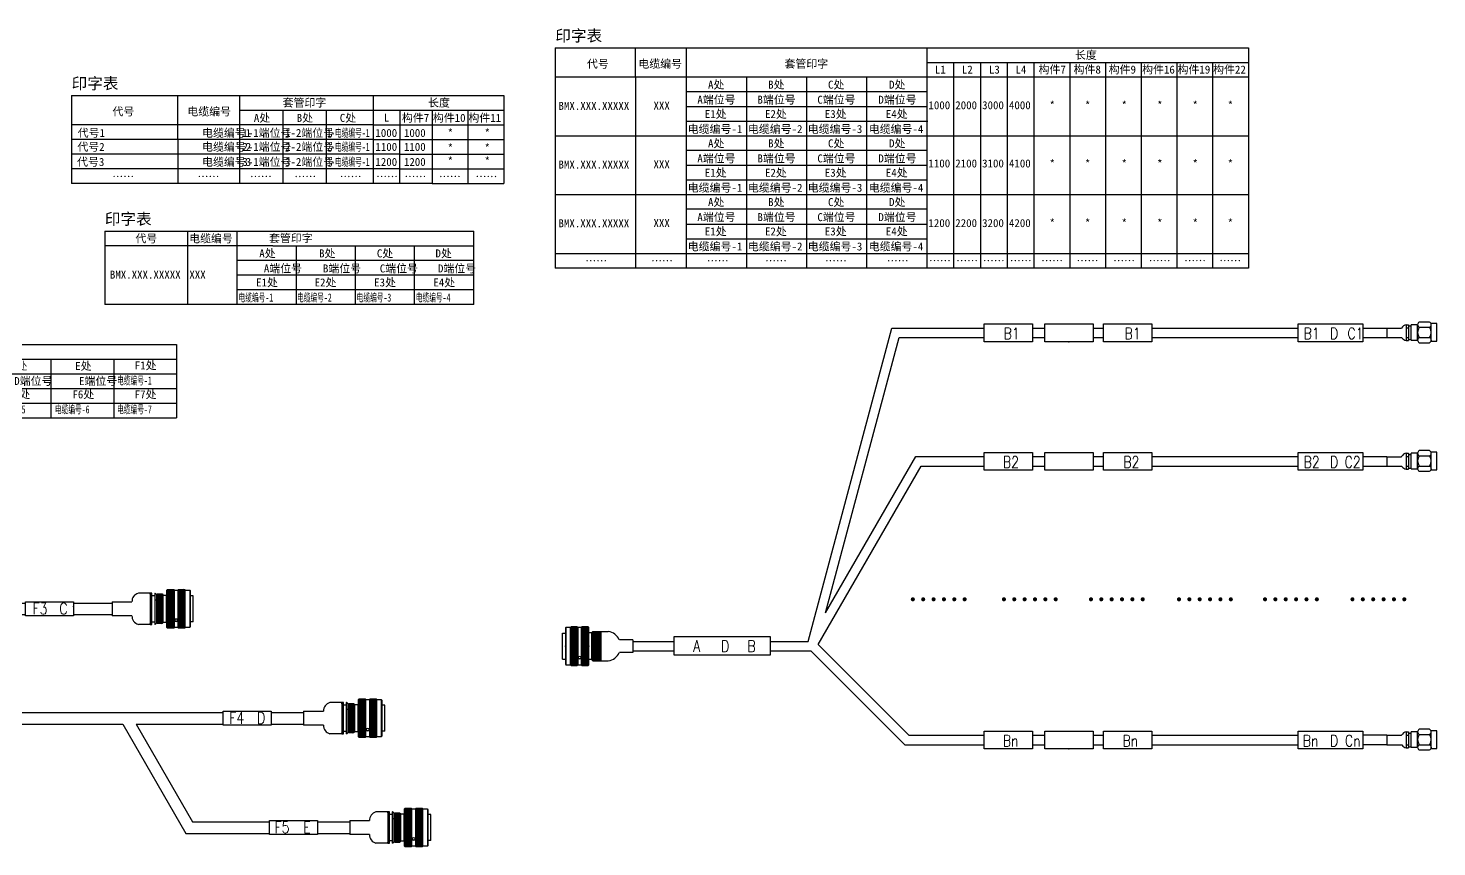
# Model space of a CAD drawing. Header units: inches. Extents: x -3640 to 3889, y -2291 to 954.
# Drawn here: x 172 to 788, y -519 to -161 of the extents above; entities that cross this region are included whole.
import ezdxf
from ezdxf.enums import TextEntityAlignment as Align

# ---------------------------------------------------------------- set-up
doc = ezdxf.new("R2010")
doc.units = ezdxf.units.IN
doc.header["$MEASUREMENT"] = 0
doc.layers.add('C', color=2, linetype='Continuous')
doc.layers.add('VFDL', color=7, linetype='Continuous')
doc.styles.add('HZ', font='txt', dxfattribs={"width": 0.8, "bigfont": 'HZDX'})
doc.styles.add('样式 1', font='')
doc.styles.get('样式 1').set_extended_font_data('SimSun')
pattern_1 = [(225, (31.73584, 8.43554), (0.265165, -0.265165), []), (315, (31.73584, 8.43554), (0.265165, 0.265165), [])]
pattern_2 = [(225, (17.36915, 6.82643), (0.265165, -0.265165), []), (315, (17.36915, 6.82643), (0.265165, 0.265165), [])]

# ---------------------------------------------------------------- blocks, each defined once
blk = doc.blocks.new('spjslh')
at = {"lineweight": 30}
for p, q in [((34.45, 138.79), (74.83, 138.79)), ((95.99, 138.79), (101.29, 138.79)), ((122.46, 138.79), (127, 138.79)), ((148.17, 138.79), (212.1, 138.79)), ((240.49, 138.79), (250.99, 138.79)), ((250.99, 138.79), (250.99, 134.62)), ((37.65, 134.62), (74.83, 134.62)), ((95.99, 134.62), (101.29, 134.62)), ((122.46, 134.62), (127, 134.62)), ((148.17, 134.62), (212.1, 134.62)), ((240.49, 134.62), (250.99, 134.62)), ((44.82, 82.56), (74.83, 82.56)), ((95.99, 82.56), (101.29, 82.56)), ((122.46, 82.56), (127, 82.56)), ((148.17, 82.56), (212.1, 82.56)), ((240.49, 82.56), (250.99, 82.56)), ((250.99, 82.56), (250.99, 78.39)), ((47.23, 78.39), (74.83, 78.39)), ((95.99, 78.39), (101.29, 78.39)), ((122.46, 78.39), (127, 78.39)), ((148.17, 78.39), (212.1, 78.39)), ((240.49, 78.39), (250.99, 78.39)), ((-78.89, 1.7), (-60.84, 1.7)), ((-18.84, 1.7), (-2.28, 1.7)), ((-78.89, -2.3), (-60.84, -2.3)), ((-18.84, -2.3), (-1.04, -2.3)), ((41.85, -39.3), (74.83, -39.3)), ((95.99, -39.3), (101.29, -39.3)), ((122.46, -39.3), (127, -39.3)), ((148.17, -39.3), (212.1, -39.3)), ((40.13, -43.46), (74.83, -43.46)), ((95.99, -43.46), (101.29, -43.46)), ((122.46, -43.46), (127, -43.46)), ((148.17, -43.46), (212.1, -43.46))]:
    blk.add_line(p, q, dxfattribs=at)
for p, q in [((-78.89, 1.7), (-78.89, -2.3)), ((250.99, -39.3), (240.49, -39.3)), ((250.99, -39.3), (250.99, -43.46)), ((250.99, -43.46), (240.49, -43.46))]:
    blk.add_line(p, q)
at = {"linetype": 'Continuous', "lineweight": 30}
for points in [[(-2.28, 1.7), (34.45, 138.79)], [(5.4, 14.27), (37.65, 134.62)], [(5.4, 14.27), (44.82, 82.56)], [(2.19, 0.37), (47.23, 78.39)], [(2.19, 0.37), (41.85, -39.3)], [(-1.04, -2.3), (40.13, -43.46)]]:
    blk.add_lwpolyline(points, dxfattribs=at)
at = {"lineweight": 30}
for points in [[(74.83, 140.63), (95.99, 140.63), (95.99, 132.83), (74.83, 132.83)], [(101.29, 140.63), (122.46, 140.63), (122.46, 132.83), (101.29, 132.83)], [(127, 140.63), (148.17, 140.63), (148.17, 132.83), (127, 132.83)], [(212.1, 140.63), (240.49, 140.63), (240.49, 132.83), (212.1, 132.83)], [(74.83, 84.4), (95.99, 84.4), (95.99, 76.59), (74.83, 76.59)], [(101.29, 84.4), (122.46, 84.4), (122.46, 76.59), (101.29, 76.59)], [(127, 84.4), (148.17, 84.4), (148.17, 76.59), (127, 76.59)], [(212.1, 84.4), (240.49, 84.4), (240.49, 76.59), (212.1, 76.59)], [(-60.77, 3.91), (-18.77, 3.91), (-18.77, -4.32), (-60.77, -4.32)], [(74.83, -37.45), (95.99, -37.45), (95.99, -45.26), (74.83, -45.26)], [(101.29, -37.45), (122.46, -37.45), (122.46, -45.26), (101.29, -45.26)], [(127, -37.45), (148.17, -37.45), (148.17, -45.26), (127, -45.26)], [(212.1, -37.45), (240.49, -37.45), (240.49, -45.26), (212.1, -45.26)]]:
    blk.add_lwpolyline(points, close=True, dxfattribs=at)
for p in [(111.88, 132.83), (111.88, -45.26)]:
    blk.add_point(p)
at = {"style": 'HZ', "width": 0.8}
for s, p in [('B1', (83.29, 133.93)), ('B1', (136.16, 133.93)), ('B1', (214.53, 133.93)), ('D', (226.09, 133.93)), ('C1', (233.69, 133.93)), ('B2', (82.98, 77.7)), ('B2', (135.66, 77.7)), ('B2', (214.53, 77.7)), ('D', (226.09, 77.7)), ('C2', (232.44, 77.7)), ('A', (-52.53, -2.72)), ('D', (-40.3, -2.81)), ('B', (-28.8, -2.81)), ('Bn', (82.92, -44.16)), ('Bn', (135.28, -44.16)), ('Bn', (214.15, -44.16)), ('D', (226.09, -44.16)), ('Cn', (232.6, -44.16))]:
    blk.add_text(s, height=5, dxfattribs=at).set_placement(p)
at = {"style": '样式 1'}
for p in [(41.3, 15.01), (81.14, 15.01), (119.22, 15.01), (157.74, 15.01), (195.37, 15.01), (233.62, 15.01)]:
    blk.add_text('……', height=10, dxfattribs=at).set_placement(p)
blk = doc.blocks.new('spjslh-z1')
at = {"lineweight": 30}
h = blk.add_hatch(dxfattribs=at)
h.set_pattern_fill('ANSI37', color=256, scale=3, angle=180, style=0)
h.set_pattern_definition([(315, (-27.04582, 8.43554), (-0.265165, -0.265165), []), (225, (-27.04582, 8.43554), (-0.265165, 0.265165), [])])
h.paths.add_polyline_path([(-27.05, -8.44), (-24.38, -8.44), (-24.38, 8.44), (-27.05, 8.44)])
h = blk.add_hatch(dxfattribs=at)
h.set_pattern_fill('ANSI37', color=256, scale=3, angle=180, style=0)
h.set_pattern_definition([(315, (-22.2578, 8.43554), (-0.265165, -0.265165), []), (225, (-22.2578, 8.43554), (-0.265165, 0.265165), [])])
h.paths.add_polyline_path([(-22.26, -8.44), (-19.59, -8.44), (-19.59, 8.44), (-22.26, 8.44)])
for p, q in [((-29.28, 8.16), (-29.5, 7.94)), ((-29.5, 7.94), (-29.5, -7.94)), ((-27.05, 8.44), (-27.32, 8.16)), ((-27.05, -8.44), (-27.05, 8.44)), ((-24.38, 8.44), (-24.1, 8.16)), ((-22.26, 8.44), (-22.54, 8.16)), ((-22.26, -8.44), (-22.26, 8.44)), ((-19.59, 8.44), (-19.31, 8.16)), ((-19.31, -8.16), (-19.31, 8.16)), ((-17.58, 6.43), (-18.17, 5.84)), ((-17.58, 6.43), (-17.58, -6.43)), ((-17.58, 6.43), (-13.98, 6.43)), ((-13.98, 6.43), (-13.98, -6.43)), ((-13.98, 6.43), (-10.76, 6.38)), ((-30.81, 5.63), (-29.5, 5.63)), ((-30.81, -5.63), (-30.81, 5.63)), ((-18.17, 5.84), (-19.31, 5.84)), ((-18.17, 5.84), (-18.17, -5.84)), ((-17.58, 5.93), (-13.98, 5.93)), ((-17.58, 5.47), (-13.98, 5.47)), ((-17.58, 5), (-13.98, 5)), ((-17.58, 4.53), (-13.98, 4.53)), ((-17.58, 4.02), (-13.98, 4.02)), ((-17.58, 3.56), (-13.98, 3.56)), ((-17.58, 3.09), (-13.98, 3.09)), ((-17.58, 2.63), (-13.98, 2.63)), ((-17.58, 2.11), (-13.98, 2.11)), ((-17.58, 1.65), (-13.98, 1.65)), ((-17.58, 1.18), (-13.98, 1.18)), ((-17.58, 0.72), (-13.98, 0.72)), ((-17.58, 0.21), (-13.98, 0.21)), ((0, 2.79), (-5.92, 2.79)), ((0, 2.79), (0, -2.79)), ((-30.81, -5.63), (-29.5, -5.63)), ((-18.17, -5.84), (-19.31, -5.84)), ((-17.58, -6.43), (-18.17, -5.84)), ((-17.58, -0.26), (-13.98, -0.26)), ((-17.58, -0.72), (-13.98, -0.72)), ((-17.58, -1.24), (-13.98, -1.24)), ((-17.58, -1.7), (-13.98, -1.7)), ((-17.58, -2.17), (-13.98, -2.17)), ((-17.58, -2.63), (-13.98, -2.63)), ((-17.58, -3.15), (-13.98, -3.15)), ((-17.58, -3.61), (-13.98, -3.61)), ((-17.58, -4.08), (-13.98, -4.08)), ((-17.58, -4.54), (-13.98, -4.54)), ((-17.58, -5.05), (-13.98, -5.05)), ((-17.58, -5.52), (-13.98, -5.52)), ((-17.58, -5.98), (-13.98, -5.98)), ((0, -2.79), (-5.92, -2.79)), ((-29.5, -7.94), (-29.28, -8.16)), ((-27.32, -8.16), (-27.05, -8.44)), ((-24.1, -8.16), (-24.38, -8.44)), ((-22.54, -8.16), (-22.26, -8.44)), ((-19.31, -8.16), (-19.59, -8.44)), ((-17.58, -6.43), (-13.98, -6.43)), ((-13.98, -6.43), (-10.76, -6.38))]:
    blk.add_line(p, q, dxfattribs=at)
for points in [[(-29.28, -8.16), (-27.32, -8.16), (-27.32, 8.16), (-29.28, 8.16)], [(-27.05, -8.44), (-24.38, -8.44), (-24.38, 8.44), (-27.05, 8.44)], [(-24.1, -8.16), (-22.54, -8.16), (-22.54, 8.16), (-24.1, 8.16)], [(-22.26, -8.44), (-19.59, -8.44), (-19.59, 8.44), (-22.26, 8.44)]]:
    blk.add_lwpolyline(points, close=True, dxfattribs=at)
for centre, radius, start, end in [((-11.63, 0.16), 6.28, 24.75239, 82.10311), ((-23.32, -5.32), 0.854, 23.70215, 156.29785), ((-23.32, -4.63), 0.854, 203.70215, 336.29785), ((-23.32, -4.45), 0.943, 213.99777, 326.00223), ((-11.63, -0.16), 6.28, 277.89689, 335.24761)]:
    blk.add_arc(centre, radius, start, end, dxfattribs=at)
for p in [(-19.31, 0), (-19.31, 0), (-13.98, 0), (-29.5, 0)]:
    blk.add_point(p, dxfattribs=at)
blk = doc.blocks.new('spjslh-y1')
at = {"lineweight": 30}
for p, q in [((0, 2.08), (6.36, 2.08)), ((0, 2.08), (0, -2.08)), ((0, -2.08), (6.47, -2.08))]:
    blk.add_line(p, q, dxfattribs=at)
for centre, radius, start, end in [((8.68, 1.01), 2.56, 94.99255, 155.10725), ((4.74, -3.56), 2.27, 38.62235, 40.5265), ((8.68, -0.78), 2.56, 212.23378, 265.00745)]:
    blk.add_arc(centre, radius, start, end, dxfattribs=at)
at = {"layer": 'C', "color": 0, "lineweight": 30}
for p, q in [((8.46, 3.55), (8.46, -3.32)), ((8.46, 3.55), (9.48, 3.55)), ((8.46, 2.11), (9.48, 2.11)), ((9.48, 3.55), (9.48, -3.22)), ((9.48, 3.09), (10.54, 3.09)), ((10.54, -3.17), (10.54, 3.56)), ((13.41, 3.56), (10.54, 3.56)), ((13.41, -3.17), (13.41, 3.56)), ((18.65, 4.72), (14.08, 4.72)), ((14.08, 2.46), (18.65, 2.46)), ((21.8, 4.11), (19.33, 4.11)), ((19.33, 3.56), (19.33, 4.11)), ((19.33, -3.17), (19.33, 3.56)), ((21.8, -3.63), (21.8, 4.11)), ((8.46, -2.05), (9.48, -2.05)), ((8.46, -3.32), (9.48, -3.32)), ((9.48, -2.88), (10.54, -2.88)), ((9.48, -3.32), (9.48, -3.13)), ((10.54, -3.17), (13.41, -3.17)), ((14.08, -2.06), (18.65, -2.06)), ((14.08, -4.32), (18.65, -4.32)), ((19.33, -3.17), (19.33, -3.63)), ((19.33, -3.63), (21.8, -3.63))]:
    blk.add_line(p, q, dxfattribs=at)
for centre, radius, start, end in [((14.68, 3.59), 1.28, 118.00168, 241.99832), ((17.51, 0.2), 4.1, 146.59685, 213.40315), ((18.05, 3.59), 1.28, 298.00168, 61.99832), ((15.23, 0.2), 4.1, 326.59685, 33.40315), ((14.68, -3.19), 1.28, 118.00168, 241.99832), ((18.05, -3.19), 1.28, 298.00168, 61.99832)]:
    blk.add_arc(centre, radius, start, end, dxfattribs=at)
blk = doc.blocks.new('spjslh-y2')
at = {"lineweight": 30}
for p, q in [((0, 2.08), (6.36, 2.08)), ((0, 2.08), (0, -2.08)), ((0, -2.08), (6.47, -2.08))]:
    blk.add_line(p, q, dxfattribs=at)
for centre, radius, start, end in [((8.68, 1.01), 2.56, 94.99255, 155.10725), ((4.74, -3.56), 2.27, 38.62235, 40.5265), ((8.68, -0.78), 2.56, 212.23378, 265.00745)]:
    blk.add_arc(centre, radius, start, end, dxfattribs=at)
at = {"layer": 'C', "color": 0, "lineweight": 30}
for p, q in [((8.46, 3.55), (8.46, -3.32)), ((8.46, 3.55), (9.48, 3.55)), ((8.46, 2.11), (9.48, 2.11)), ((9.48, 3.55), (9.48, -3.22)), ((9.48, 3.09), (10.54, 3.09)), ((10.54, -3.17), (10.54, 3.56)), ((13.41, 3.56), (10.54, 3.56)), ((13.41, -3.17), (13.41, 3.56)), ((18.65, 4.72), (14.08, 4.72)), ((14.08, 2.46), (18.65, 2.46)), ((21.8, 4.11), (19.33, 4.11)), ((19.33, 3.56), (19.33, 4.11)), ((19.33, -3.17), (19.33, 3.56)), ((21.8, -3.63), (21.8, 4.11)), ((8.46, -2.05), (9.48, -2.05)), ((8.46, -3.32), (9.48, -3.32)), ((9.48, -2.88), (10.54, -2.88)), ((9.48, -3.32), (9.48, -3.13)), ((10.54, -3.17), (13.41, -3.17)), ((14.08, -2.06), (18.65, -2.06)), ((14.08, -4.32), (18.65, -4.32)), ((19.33, -3.17), (19.33, -3.63)), ((19.33, -3.63), (21.8, -3.63))]:
    blk.add_line(p, q, dxfattribs=at)
for centre, radius, start, end in [((14.68, 3.59), 1.28, 118.00168, 241.99832), ((17.51, 0.2), 4.1, 146.59685, 213.40315), ((18.05, 3.59), 1.28, 298.00168, 61.99832), ((15.23, 0.2), 4.1, 326.59685, 33.40315), ((14.68, -3.19), 1.28, 118.00168, 241.99832), ((18.05, -3.19), 1.28, 298.00168, 61.99832)]:
    blk.add_arc(centre, radius, start, end, dxfattribs=at)
blk = doc.blocks.new('spjslh-y3')
at = {"lineweight": 30}
for p, q in [((0, 2.08), (6.36, 2.08)), ((0, 2.08), (0, -2.08)), ((0, -2.08), (6.47, -2.08))]:
    blk.add_line(p, q, dxfattribs=at)
for centre, radius, start, end in [((8.68, 1.01), 2.56, 94.99255, 155.10725), ((4.74, -3.56), 2.27, 38.62235, 40.5265), ((8.68, -0.78), 2.56, 212.23378, 265.00745)]:
    blk.add_arc(centre, radius, start, end, dxfattribs=at)
at = {"layer": 'C', "color": 0, "lineweight": 30}
for p, q in [((8.46, 3.55), (8.46, -3.32)), ((8.46, 3.55), (9.48, 3.55)), ((8.46, 2.11), (9.48, 2.11)), ((9.48, 3.55), (9.48, -3.22)), ((9.48, 3.09), (10.54, 3.09)), ((10.54, -3.17), (10.54, 3.56)), ((13.41, 3.56), (10.54, 3.56)), ((13.41, -3.17), (13.41, 3.56)), ((18.65, 4.72), (14.08, 4.72)), ((14.08, 2.46), (18.65, 2.46)), ((21.8, 4.11), (19.33, 4.11)), ((19.33, 3.56), (19.33, 4.11)), ((19.33, -3.17), (19.33, 3.56)), ((21.8, -3.63), (21.8, 4.11)), ((8.46, -2.05), (9.48, -2.05)), ((8.46, -3.32), (9.48, -3.32)), ((9.48, -2.88), (10.54, -2.88)), ((9.48, -3.32), (9.48, -3.13)), ((10.54, -3.17), (13.41, -3.17)), ((14.08, -2.06), (18.65, -2.06)), ((14.08, -4.32), (18.65, -4.32)), ((19.33, -3.17), (19.33, -3.63)), ((19.33, -3.63), (21.8, -3.63))]:
    blk.add_line(p, q, dxfattribs=at)
for centre, radius, start, end in [((14.68, 3.59), 1.28, 118.00168, 241.99832), ((17.51, 0.2), 4.1, 146.59685, 213.40315), ((18.05, 3.59), 1.28, 298.00168, 61.99832), ((15.23, 0.2), 4.1, 326.59685, 33.40315), ((14.68, -3.19), 1.28, 118.00168, 241.99832), ((18.05, -3.19), 1.28, 298.00168, 61.99832)]:
    blk.add_arc(centre, radius, start, end, dxfattribs=at)
blk = doc.blocks.new('射频集束连号')
for name, p in [('spjslh-y1', (250.98, 137.36)), ('spjslh', (-0.01, 0.65)), ('spjslh-y2', (250.98, 81.12)), ('spjslh-z1', (-78.9, 0.35)), ('spjslh-y3', (250.98, -40.73))]:
    blk.add_blockref(name, p)
blk = doc.blocks.new('低频二分三-印字表')
for p, q in [((0, 0), (73.49, 0)), ((0, 0), (0, -32.09)), ((46.25, -32.09), (46.25, 0)), ((73.49, 0), (73.49, -32.09)), ((73.49, 0), (100.94, 0)), ((100.94, 0), (128.39, 0)), ((128.39, 0), (155.84, 0)), ((155.84, 0), (183.29, 0)), ((183.29, 0), (210.75, 0)), ((210.75, 0), (238.2, 0)), ((238.2, 0), (238.2, -32.09)), ((73.49, -6.42), (0, -6.42)), ((73.49, -6.42), (100.94, -6.42)), ((100.94, -6.42), (128.39, -6.42)), ((100.94, -6.42), (100.94, -32.09)), ((128.39, -6.42), (155.84, -6.42)), ((128.39, -6.42), (128.39, -32.09)), ((155.84, -6.42), (183.29, -6.42)), ((155.84, -6.42), (155.84, -32.09)), ((183.29, -6.42), (210.75, -6.42)), ((183.29, -6.42), (183.29, -32.09)), ((210.75, -6.42), (238.2, -6.42)), ((210.75, -6.42), (210.75, -32.09)), ((73.49, -12.84), (100.94, -12.84)), ((100.94, -12.84), (128.39, -12.84)), ((128.39, -12.84), (155.84, -12.84)), ((155.84, -12.84), (183.29, -12.84)), ((183.29, -12.84), (210.75, -12.84)), ((210.75, -12.84), (238.2, -12.84)), ((73.49, -19.25), (100.94, -19.25)), ((100.94, -19.25), (128.39, -19.25)), ((128.39, -19.25), (155.84, -19.25)), ((155.84, -19.25), (183.29, -19.25)), ((183.29, -19.25), (210.75, -19.25)), ((210.75, -19.25), (238.2, -19.25)), ((73.49, -25.67), (100.94, -25.67)), ((100.94, -25.67), (128.39, -25.67)), ((128.39, -25.67), (155.84, -25.67)), ((155.84, -25.67), (183.29, -25.67)), ((183.29, -25.67), (210.75, -25.67)), ((210.75, -25.67), (238.2, -25.67)), ((73.49, -32.09), (0, -32.09)), ((73.49, -32.09), (100.94, -32.09)), ((100.94, -32.09), (128.39, -32.09)), ((128.39, -32.09), (155.84, -32.09)), ((155.84, -32.09), (183.29, -32.09)), ((183.29, -32.09), (210.75, -32.09)), ((210.75, -32.09), (238.2, -32.09))]:
    blk.add_line(p, q)
at = {"style": '样式 1'}
for s, height, p in [('印字表', 5, (0.03, 2.83)), ('代号', 3.5, (18.66, -4.79)), ('电缆编号', 3.5, (50.46, -4.79)), ('套管印字', 3.5, (145.47, -4.88)), ('A处', 3.5, (84.38, -11.16)), ('B处', 3.5, (111.65, -11.05)), ('C处', 3.5, (138.55, -11.05)), ('D处', 3.5, (165.83, -11.16)), ('E处', 3.5, (193.91, -11.19)), ('F1处', 3.5, (219.94, -10.94)), ('F2处', 3.5, (82.68, -23.58)), ('F3处', 3.5, (110.84, -23.58)), ('F4处', 3.5, (137.56, -23.58)), ('F5处', 3.5, (164.67, -23.58)), ('F6处', 3.5, (192.69, -23.58)), ('F7处', 3.5, (219.93, -23.58))]:
    blk.add_text(s, height=height, dxfattribs=at).set_placement(p)
at = {"color": 1, "style": '样式 1'}
for tag, p in [('代号', (23.84, -20.69)), ('电缆编号', (60.27, -20.69)), ('1端位号', (87.03, -17.75)), ('2端位号', (114.78, -17.64)), ('3端位号', (141.52, -17.64)), ('4端位号', (168.4, -17.77)), ('5端位号', (197.14, -17.8))]:
    blk.add_attdef(tag, text='', height=3.5, dxfattribs=at).set_placement(p, align=Align.CENTER)
at = {"color": 1, "style": '样式 1', "width": 0.7}
for tag, p in [('电缆编号-1', (224.49, -17.55)), ('电缆编号-2', (87.41, -30.18)), ('电缆编号-3', (115.47, -30.18)), ('电缆编号-4', (142.74, -30.18)), ('电缆编号-5', (169.68, -30.18)), ('电缆编号-6', (197.66, -30.18)), ('电缆编号-7', (225.16, -30.18))]:
    blk.add_attdef(tag, text='', height=3.5, dxfattribs=at).set_placement(p, align=Align.CENTER)
blk = doc.blocks.new('dp2f3')
at = {"lineweight": 30}
for p, q in [((-2.59, 2.65), (25.01, 50.47)), ((25.01, 50.47), (50.79, 50.47)), ((71.79, 50.47), (88.46, 50.47)), ((71.79, 50.47), (71.79, 45.4)), ((3.26, 2.65), (27.94, 45.4)), ((27.94, 45.4), (50.79, 45.4)), ((71.79, 45.4), (88.46, 45.4)), ((-178.6, 2.65), (-165.6, 2.65)), ((-178.6, 2.65), (-165.6, 2.65)), ((-144.6, 2.65), (-54.07, 2.65)), ((-33.07, 2.65), (-2.59, 2.65)), ((3.26, 2.65), (24.33, 2.65)), ((3.26, 2.65), (24.33, 2.65)), ((45.33, 2.65), (47.18, 2.65)), ((45.33, 2.65), (137.28, 2.65)), ((158.28, 2.65), (172.41, 2.65)), ((-178.6, -2.42), (-165.6, -2.42)), ((-178.6, -2.42), (-165.6, -2.42)), ((-144.6, -2.42), (-100.2, -2.42)), ((-124.88, -45.16), (-100.2, -2.42)), ((-121.95, -50.23), (-94.35, -2.42)), ((-94.35, -2.42), (-54.07, -2.42)), ((-33.07, -2.42), (24.33, -2.42)), ((45.33, -2.42), (93.34, -2.42)), ((93.34, -2.42), (120.95, -50.23)), ((99.2, -2.42), (137.28, -2.42)), ((99.2, -2.42), (123.87, -45.16)), ((158.28, -2.42), (172.41, -2.42)), ((-191.19, -45.16), (-178.19, -45.16)), ((-191.19, -45.16), (-178.19, -45.16)), ((-191.19, -45.16), (-178.19, -45.16)), ((-157.19, -45.16), (-124.88, -45.16)), ((123.87, -45.16), (157.47, -45.16)), ((178.47, -45.16), (192.6, -45.16)), ((-191.19, -50.23), (-178.19, -50.23)), ((-191.19, -50.23), (-178.19, -50.23)), ((-157.19, -50.23), (-121.95, -50.23)), ((120.95, -50.23), (157.47, -50.23)), ((178.47, -50.23), (192.6, -50.23))]:
    blk.add_line(p, q, dxfattribs=at)
for p, q in [((53.04, 2.65), (66.03, 2.65)), ((71.89, -2.42), (93.34, -2.42))]:
    blk.add_line(p, q)
for points in [[(50.79, 50.99), (71.79, 50.99), (71.79, 44.89), (50.79, 44.89)], [(-165.6, 3.16), (-144.6, 3.16), (-144.6, -2.94), (-165.6, -2.94)], [(-54.07, 3.16), (-33.07, 3.16), (-33.07, -2.94), (-54.07, -2.94)], [(24.33, 3.16), (45.33, 3.16), (45.33, -2.94), (24.33, -2.94)], [(137.28, 3.16), (158.28, 3.16), (158.28, -2.94), (137.28, -2.94)], [(-178.19, -44.65), (-157.19, -44.65), (-157.19, -50.75), (-178.19, -50.75)], [(157.47, -44.65), (178.47, -44.65), (178.47, -50.75), (157.47, -50.75)]]:
    blk.add_lwpolyline(points, close=True, dxfattribs=at)
blk.add_point((71.79, 48.9), dxfattribs=at)
blk.add_point((71.79, 48.9), dxfattribs=at)
blk.add_point((71.79, 48.9), dxfattribs=at)
at = {"lineweight": 20, "style": 'HZ', "width": 0.8}
for s, p in [('F3', (53.84, 45.55)), ('C', (65.57, 45.55)), ('A', (-161.46, -2.28)), ('F1', (-152.49, -2.28)), ('F6', (-46.16, -2.28)), ('F7', (32.49, -2.28)), ('F4', (139.91, -2.28)), ('D', (152.07, -2.28)), ('B', (-174.05, -50.09)), ('F2', (-165.57, -50.09)), ('F5', (159.74, -50.09)), ('E', (172.26, -50.09))]:
    blk.add_text(s, height=5, dxfattribs=at).set_placement(p)
blk = doc.blocks.new('dp2f3-y1')
at = {"lineweight": 30}
h = blk.add_hatch(dxfattribs=at)
h.set_pattern_fill('ANSI37', color=256, scale=3, angle=540, style=0)
h.set_pattern_definition([(225, (17.36915, 6.32635), (0.265165, -0.265165), []), (315, (17.36915, 6.32635), (0.265165, 0.265165), [])])
h.paths.add_polyline_path([(17.37, 6.33), (16.67, 6.33), (16.67, -7.33), (17.37, -7.33)])
h = blk.add_hatch(dxfattribs=at)
h.set_pattern_fill('ANSI37', color=256, scale=3, angle=540, style=0)
h.set_pattern_definition([(225, (26.94783, 7.93545), (0.265165, -0.265165), []), (315, (26.94783, 7.93545), (0.265165, 0.265165), [])])
h.paths.add_polyline_path([(26.95, 7.94), (24.28, 7.94), (24.28, -8.94), (26.95, -8.94)])
h = blk.add_hatch(dxfattribs=at)
h.set_pattern_fill('ANSI37', color=256, scale=3, angle=540, style=0)
h.set_pattern_definition([(225, (31.73584, 7.93545), (0.265165, -0.265165), []), (315, (31.73584, 7.93545), (0.265165, 0.265165), [])])
h.paths.add_polyline_path([(31.74, 7.94), (29.07, 7.94), (29.07, -8.94), (31.74, -8.94)])
h = blk.add_hatch(dxfattribs=at)
h.set_pattern_fill('ANSI37', color=256, scale=3, angle=540, style=0)
h.set_pattern_definition([(225, (21.85336, 5.9846), (0.265165, -0.265165), []), (315, (21.85336, 5.9846), (0.265165, 0.265165), [])])
h.paths.add_polyline_path([(19.92, -6.98), (21.85, -6.98), (21.85, 5.98), (19.92, 5.98)])
for p, q in [((16.67, 6.33), (11.49, 6.33)), ((16.67, 5.88), (16.67, 6.33)), ((18.77, 6.33), (18.65, 6.2)), ((18.65, 6.2), (18.65, -7.2)), ((18.77, -7.33), (18.77, 6.33)), ((18.9, 6.33), (18.77, 6.33)), ((18.9, 6.33), (19.58, 5.64)), ((18.9, -7.33), (18.9, 6.33)), ((24.28, 7.94), (24, 7.66)), ((24, -8.66), (24, 7.66)), ((26.95, -8.94), (26.95, 7.94)), ((26.95, 7.94), (27.23, 7.66)), ((29.07, 7.94), (28.79, 7.66)), ((31.74, -8.94), (31.74, 7.94)), ((31.74, 7.94), (32.01, 7.66)), ((33.97, 7.66), (34.19, 7.44)), ((34.19, 7.44), (34.19, -8.44)), ((0, 2.54), (0, -2.54)), ((0, 2.54), (0, -3.54)), ((0, 2.54), (8.68, 2.54)), ((17.37, 0.64), (17.37, 5.3)), ((19.92, 5.98), (19.58, 5.64)), ((19.58, -6.64), (19.58, 5.64)), ((21.85, 5.98), (22.32, 5.51)), ((21.85, -6.98), (21.85, 5.98)), ((23.66, 5.51), (23.66, 5.67)), ((35.5, 5.13), (34.19, 5.13)), ((35.5, -6.13), (35.5, 5.13)), ((8.68, -3.54), (0, -3.54)), ((35.5, -6.13), (34.19, -6.13)), ((16.67, -7.33), (11.49, -7.33)), ((16.67, -7.33), (16.67, -6.88)), ((18.65, -7.2), (18.77, -7.33)), ((18.9, -7.33), (18.77, -7.33)), ((19.58, -6.64), (18.9, -7.33)), ((19.58, -6.64), (19.92, -6.98)), ((22.32, -6.51), (21.85, -6.98)), ((23.66, -6.67), (23.66, -6.51)), ((24, -8.66), (24.28, -8.94)), ((27.23, -8.66), (26.95, -8.94)), ((28.79, -8.66), (29.07, -8.94)), ((32.01, -8.66), (31.74, -8.94)), ((34.19, -8.44), (33.97, -8.66))]:
    blk.add_line(p, q, dxfattribs=at)
for points in [[(16.67, -7.33), (17.37, -7.33), (17.37, 6.33), (16.67, 6.33)], [(26.95, -8.94), (24.28, -8.94), (24.28, 7.94), (26.95, 7.94)], [(28.79, -8.66), (27.23, -8.66), (27.23, 7.66), (28.79, 7.66)], [(31.74, -8.94), (29.07, -8.94), (29.07, 7.94), (31.74, 7.94)], [(33.97, -8.66), (32.01, -8.66), (32.01, 7.66), (33.97, 7.66)], [(18.65, -6.3), (17.37, -6.3), (17.37, 5.3), (18.65, 5.3)], [(21.85, -6.98), (19.92, -6.98), (19.92, 5.98), (21.85, 5.98)], [(22.32, 5.51), (23.66, 5.51), (23.66, -6.51), (22.32, -6.51)], [(23.66, -6.67), (24, -6.67), (24, 5.67), (23.66, 5.67)]]:
    blk.add_lwpolyline(points, close=True, dxfattribs=at)
for centre, radius, start, end in [((12.41, 2.71), 3.73, 104.19624, 182.75628), ((12.41, -3.71), 3.73, 177.24372, 255.80376), ((28.01, -5.82), 0.854, 23.70215, 156.29785), ((28.01, -5.13), 0.854, 203.70215, 336.29785), ((28.01, -4.95), 0.943, 213.99777, 326.00223)]:
    blk.add_arc(centre, radius, start, end, dxfattribs=at)
blk.add_ellipse((19.09, 3.33), major_axis=(0.075, -0.107), ratio=0.554803, dxfattribs=at)
for p in [(24, -0.5), (34.19, -0.5)]:
    blk.add_point(p, dxfattribs=at)
blk = doc.blocks.new('dp2f3-y2')
at = {"lineweight": 30}
h = blk.add_hatch(dxfattribs=at)
h.set_pattern_fill('ANSI37', color=256, scale=3, angle=540, style=0)
h.set_pattern_definition(pattern_2)
h.paths.add_polyline_path([(17.37, 6.83), (16.67, 6.83), (16.67, -6.83), (17.37, -6.83)])
h = blk.add_hatch(dxfattribs=at)
h.set_pattern_fill('ANSI37', color=256, scale=3, angle=540, style=0)
h.set_pattern_definition([(225, (21.85336, 6.48468), (0.265165, -0.265165), []), (315, (21.85336, 6.48468), (0.265165, 0.265165), [])])
h.paths.add_polyline_path([(19.92, -6.48), (21.85, -6.48), (21.85, 6.48), (19.92, 6.48)])
h = blk.add_hatch(dxfattribs=at)
h.set_pattern_fill('ANSI37', color=256, scale=3, angle=540, style=0)
h.set_pattern_definition([(225, (26.94783, 8.43554), (0.265165, -0.265165), []), (315, (26.94783, 8.43554), (0.265165, 0.265165), [])])
h.paths.add_polyline_path([(26.95, 8.44), (24.28, 8.44), (24.28, -8.44), (26.95, -8.44)])
h = blk.add_hatch(dxfattribs=at)
h.set_pattern_fill('ANSI37', color=256, scale=3, angle=540, style=0)
h.set_pattern_definition(pattern_1)
h.paths.add_polyline_path([(31.74, 8.44), (29.07, 8.44), (29.07, -8.44), (31.74, -8.44)])
for p, q in [((16.67, 6.83), (11.49, 6.83)), ((16.67, 6.38), (16.67, 6.83)), ((18.77, 6.83), (18.65, 6.7)), ((18.65, 6.7), (18.65, -6.7)), ((18.77, -6.83), (18.77, 6.83)), ((18.9, 6.83), (18.77, 6.83)), ((18.9, 6.83), (19.58, 6.14)), ((18.9, -6.83), (18.9, 6.83)), ((19.92, 6.48), (19.58, 6.14)), ((21.85, 6.48), (22.32, 6.01)), ((21.85, -6.48), (21.85, 6.48)), ((23.66, 6.01), (23.66, 6.17)), ((24.28, 8.44), (24, 8.16)), ((24, -8.16), (24, 8.16)), ((26.95, -8.44), (26.95, 8.44)), ((26.95, 8.44), (27.23, 8.16)), ((29.07, 8.44), (28.79, 8.16)), ((31.74, -8.44), (31.74, 8.44)), ((31.74, 8.44), (32.01, 8.16)), ((33.97, 8.16), (34.19, 7.94)), ((34.19, 7.94), (34.19, -7.94)), ((0, 3.04), (0, -2.04)), ((0, 3.04), (0, -3.04)), ((0, 3.04), (8.68, 3.04)), ((17.37, 1.14), (17.37, 5.8)), ((19.58, -6.14), (19.58, 6.14)), ((35.5, 5.63), (34.19, 5.63)), ((35.5, -5.63), (35.5, 5.63)), ((8.68, -3.04), (0, -3.04)), ((19.58, -6.14), (18.9, -6.83)), ((19.58, -6.14), (19.92, -6.48)), ((22.32, -6.01), (21.85, -6.48)), ((23.66, -6.17), (23.66, -6.01)), ((35.5, -5.63), (34.19, -5.63)), ((16.67, -6.83), (11.49, -6.83)), ((16.67, -6.83), (16.67, -6.38)), ((18.65, -6.7), (18.77, -6.83)), ((18.9, -6.83), (18.77, -6.83)), ((24, -8.16), (24.28, -8.44)), ((27.23, -8.16), (26.95, -8.44)), ((28.79, -8.16), (29.07, -8.44)), ((32.01, -8.16), (31.74, -8.44)), ((34.19, -7.94), (33.97, -8.16))]:
    blk.add_line(p, q, dxfattribs=at)
for points in [[(16.67, -6.83), (17.37, -6.83), (17.37, 6.83), (16.67, 6.83)], [(21.85, -6.48), (19.92, -6.48), (19.92, 6.48), (21.85, 6.48)], [(23.66, -6.17), (24, -6.17), (24, 6.17), (23.66, 6.17)], [(26.95, -8.44), (24.28, -8.44), (24.28, 8.44), (26.95, 8.44)], [(28.79, -8.16), (27.23, -8.16), (27.23, 8.16), (28.79, 8.16)], [(31.74, -8.44), (29.07, -8.44), (29.07, 8.44), (31.74, 8.44)], [(33.97, -8.16), (32.01, -8.16), (32.01, 8.16), (33.97, 8.16)], [(18.65, -5.8), (17.37, -5.8), (17.37, 5.8), (18.65, 5.8)], [(22.32, 6.01), (23.66, 6.01), (23.66, -6.01), (22.32, -6.01)]]:
    blk.add_lwpolyline(points, close=True, dxfattribs=at)
for centre, radius, start, end in [((12.41, 3.21), 3.73, 104.19624, 182.75628), ((12.41, -3.21), 3.73, 177.24372, 255.80376), ((28.01, -5.32), 0.854, 23.70215, 156.29785), ((28.01, -4.63), 0.854, 203.70215, 336.29785), ((28.01, -4.45), 0.943, 213.99777, 326.00223)]:
    blk.add_arc(centre, radius, start, end, dxfattribs=at)
blk.add_ellipse((19.09, 3.83), major_axis=(0.075, -0.107), ratio=0.554803, dxfattribs=at)
for p in [(24, 0), (34.19, 0)]:
    blk.add_point(p, dxfattribs=at)
at = {"layer": 'VFDL', "linetype": 'Continuous', "lineweight": 30}
blk.add_line((10.03, 6.09), (10.04, 6.07), dxfattribs=at)
blk = doc.blocks.new('dp2f3-y3')
at = {"lineweight": 30}
h = blk.add_hatch(dxfattribs=at)
h.set_pattern_fill('ANSI37', color=256, scale=3, angle=540, style=0)
h.set_pattern_definition(pattern_2)
h.paths.add_polyline_path([(17.37, 6.83), (16.67, 6.83), (16.67, -6.83), (17.37, -6.83)])
h = blk.add_hatch(dxfattribs=at)
h.set_pattern_fill('ANSI37', color=256, scale=3, angle=540, style=0)
h.set_pattern_definition([(225, (21.85336, 6.48468), (0.265165, -0.265165), []), (315, (21.85336, 6.48468), (0.265165, 0.265165), [])])
h.paths.add_polyline_path([(19.92, -6.48), (21.85, -6.48), (21.85, 6.48), (19.92, 6.48)])
h = blk.add_hatch(dxfattribs=at)
h.set_pattern_fill('ANSI37', color=256, scale=3, angle=540, style=0)
h.set_pattern_definition([(225, (26.94783, 8.43554), (0.265165, -0.265165), []), (315, (26.94783, 8.43554), (0.265165, 0.265165), [])])
h.paths.add_polyline_path([(26.95, 8.44), (24.28, 8.44), (24.28, -8.44), (26.95, -8.44)])
h = blk.add_hatch(dxfattribs=at)
h.set_pattern_fill('ANSI37', color=256, scale=3, angle=540, style=0)
h.set_pattern_definition(pattern_1)
h.paths.add_polyline_path([(31.74, 8.44), (29.07, 8.44), (29.07, -8.44), (31.74, -8.44)])
for p, q in [((16.67, 6.83), (11.49, 6.83)), ((16.67, 6.38), (16.67, 6.83)), ((18.77, 6.83), (18.65, 6.7)), ((18.65, 6.7), (18.65, -6.7)), ((18.77, -6.83), (18.77, 6.83)), ((18.9, 6.83), (18.77, 6.83)), ((18.9, 6.83), (19.58, 6.14)), ((18.9, -6.83), (18.9, 6.83)), ((19.92, 6.48), (19.58, 6.14)), ((21.85, 6.48), (22.32, 6.01)), ((21.85, -6.48), (21.85, 6.48)), ((23.66, 6.01), (23.66, 6.17)), ((24.28, 8.44), (24, 8.16)), ((24, -8.16), (24, 8.16)), ((26.95, -8.44), (26.95, 8.44)), ((26.95, 8.44), (27.23, 8.16)), ((29.07, 8.44), (28.79, 8.16)), ((31.74, -8.44), (31.74, 8.44)), ((31.74, 8.44), (32.01, 8.16)), ((33.97, 8.16), (34.19, 7.94)), ((34.19, 7.94), (34.19, -7.94)), ((0, 3.04), (0, -2.04)), ((0, 3.04), (0, -3.04)), ((0, 3.04), (8.68, 3.04)), ((17.37, 1.14), (17.37, 5.8)), ((19.58, -6.14), (19.58, 6.14)), ((35.5, 5.63), (34.19, 5.63)), ((35.5, -5.63), (35.5, 5.63)), ((8.68, -3.04), (0, -3.04)), ((19.58, -6.14), (18.9, -6.83)), ((19.58, -6.14), (19.92, -6.48)), ((22.32, -6.01), (21.85, -6.48)), ((23.66, -6.17), (23.66, -6.01)), ((35.5, -5.63), (34.19, -5.63)), ((16.67, -6.83), (11.49, -6.83)), ((16.67, -6.83), (16.67, -6.38)), ((18.65, -6.7), (18.77, -6.83)), ((18.9, -6.83), (18.77, -6.83)), ((24, -8.16), (24.28, -8.44)), ((27.23, -8.16), (26.95, -8.44)), ((28.79, -8.16), (29.07, -8.44)), ((32.01, -8.16), (31.74, -8.44)), ((34.19, -7.94), (33.97, -8.16))]:
    blk.add_line(p, q, dxfattribs=at)
for points in [[(16.67, -6.83), (17.37, -6.83), (17.37, 6.83), (16.67, 6.83)], [(21.85, -6.48), (19.92, -6.48), (19.92, 6.48), (21.85, 6.48)], [(23.66, -6.17), (24, -6.17), (24, 6.17), (23.66, 6.17)], [(26.95, -8.44), (24.28, -8.44), (24.28, 8.44), (26.95, 8.44)], [(28.79, -8.16), (27.23, -8.16), (27.23, 8.16), (28.79, 8.16)], [(31.74, -8.44), (29.07, -8.44), (29.07, 8.44), (31.74, 8.44)], [(33.97, -8.16), (32.01, -8.16), (32.01, 8.16), (33.97, 8.16)], [(18.65, -5.8), (17.37, -5.8), (17.37, 5.8), (18.65, 5.8)], [(22.32, 6.01), (23.66, 6.01), (23.66, -6.01), (22.32, -6.01)]]:
    blk.add_lwpolyline(points, close=True, dxfattribs=at)
for centre, radius, start, end in [((12.41, 3.21), 3.73, 104.19624, 182.75628), ((12.41, -3.21), 3.73, 177.24372, 255.80376), ((28.01, -5.32), 0.854, 23.70215, 156.29785), ((28.01, -4.63), 0.854, 203.70215, 336.29785), ((28.01, -4.45), 0.943, 213.99777, 326.00223)]:
    blk.add_arc(centre, radius, start, end, dxfattribs=at)
blk.add_ellipse((19.09, 3.83), major_axis=(0.075, -0.107), ratio=0.554803, dxfattribs=at)
for p in [(24, 0), (34.19, 0)]:
    blk.add_point(p, dxfattribs=at)
blk = doc.blocks.new('低频一分三-印字表')
for p, q in [((0, 0), (161.39, 0)), ((0, 0), (0, -32.09)), ((36.26, -32.09), (36.26, 0)), ((57.8, 0), (57.8, -32.09)), ((73.49, -6.42), (161.39, -6.42)), ((83.7, -6.42), (83.7, -32.09)), ((161.39, -12.84), (57.8, -12.84)), ((161.39, -19.25), (57.8, -19.25)), ((161.39, -25.67), (57.8, -25.67)), ((161.39, -32.09), (0, -32.09))]:
    blk.add_line(p, q)
at = {"lineweight": 25}
for p, q in [((161.39, -32.09), (161.39, 0)), ((73.49, -6.42), (0, -6.42)), ((109.59, -32.09), (109.59, -6.42)), ((135.49, -32.09), (135.49, -6.42))]:
    blk.add_line(p, q, dxfattribs=at)
at = {"style": '样式 1'}
for s, height, p in [('印字表', 5, (0.03, 2.83)), ('代号', 3.5, (13.37, -4.97)), ('电缆编号', 3.5, (36.89, -4.97)), ('套管印字', 3.5, (71.83, -4.86)), ('A处', 3.5, (67.56, -11.49)), ('B处', 3.5, (93.73, -11.49)), ('C处', 3.5, (119, -11.49)), ('D处', 3.5, (144.65, -11.49)), ('E1处', 3.5, (66.18, -24.19)), ('E2处', 3.5, (91.77, -24.19)), ('E3处', 3.5, (117.83, -24.19)), ('E4处', 3.5, (143.72, -24.19))]:
    blk.add_text(s, height=height, dxfattribs=at).set_placement(p)
at = {"color": 1, "style": '样式 1'}
for tag, p in [('代号', (18.6, -20.77)), ('电缆编号', (47.28, -20.77)), ('1端位号', (70.53, -18.07)), ('2端位号', (97.66, -18.07)), ('3端位号', (122.76, -18.07)), ('4端位号', (147.76, -18.07))]:
    blk.add_attdef(tag, text='', height=3.5, dxfattribs=at).set_placement(p, align=Align.CENTER)
at = {"color": 1, "style": '样式 1', "width": 0.7}
for tag, p in [('电缆编号-1', (71.04, -30.79)), ('电缆编号-2', (97.12, -30.79)), ('电缆编号-3', (122.66, -30.79)), ('电缆编号-4', (148.2, -30.79))]:
    blk.add_attdef(tag, text='', height=3.5, dxfattribs=at).set_placement(p, align=Align.CENTER)
blk = doc.blocks.new('低频一分三-印字表-连号')
for p, q in [((0, 0), (57.28, 0)), ((0, 0), (0, -12.84)), ((35.1, -12.84), (35.1, 0)), ((57.28, 0), (303.21, 0)), ((57.28, 0), (57.28, -12.84)), ((57.28, -12.84), (0, -12.84)), ((303.21, -12.84), (57.28, -12.84))]:
    blk.add_line(p, q)
at = {"lineweight": 25}
for p, q in [((303.21, 0), (303.21, -96.27)), ((162.5, 0), (162.5, -12.84)), ((162.5, -6.42), (303.21, -6.42)), ((174.22, -6.42), (174.22, -96.27)), ((185.95, -6.42), (185.95, -96.27)), ((197.68, -6.42), (197.68, -96.27)), ((209.41, -6.42), (209.41, -96.27)), ((225.04, -6.42), (225.04, -96.27)), ((240.67, -6.42), (240.67, -96.27)), ((256.31, -6.42), (256.31, -96.27)), ((271.94, -6.42), (271.94, -96.27)), ((287.57, -6.42), (287.57, -96.27)), ((0, -12.84), (0, -38.51)), ((35.1, -12.84), (35.1, -38.51)), ((57.28, -12.84), (57.28, -38.51)), ((83.58, -12.84), (83.58, -38.51)), ((109.89, -12.84), (109.89, -38.51)), ((136.19, -12.84), (136.19, -38.51)), ((162.5, -12.84), (162.5, -38.51)), ((162.5, -19.25), (57.28, -19.25)), ((57.28, -25.67), (162.5, -25.67)), ((57.28, -32.09), (163.01, -32.09)), ((0, -38.51), (303.21, -38.51)), ((0, -38.51), (0, -64.18)), ((35.1, -38.51), (35.1, -64.18)), ((57.28, -38.51), (57.28, -64.18)), ((83.58, -38.51), (83.58, -64.18)), ((109.89, -38.51), (109.89, -64.18)), ((136.19, -38.51), (136.19, -64.18)), ((162.5, -38.51), (162.5, -64.18)), ((162.5, -44.93), (57.28, -44.93)), ((57.28, -51.34), (162.5, -51.34)), ((57.28, -57.76), (162.5, -57.76)), ((0, -64.18), (303.21, -64.18)), ((0, -64.18), (0, -89.85)), ((35.1, -64.18), (35.1, -96.27)), ((57.28, -64.18), (57.28, -96.27)), ((83.58, -64.18), (83.58, -96.27)), ((109.89, -64.18), (109.89, -96.27)), ((136.19, -64.18), (136.19, -96.27)), ((162.5, -64.18), (162.5, -89.85)), ((162.5, -70.6), (57.28, -70.6)), ((57.28, -77.02), (162.5, -77.02)), ((57.28, -83.44), (162.5, -83.44)), ((0, -89.85), (303.21, -89.85)), ((0, -89.85), (0, -96.27)), ((162.5, -89.85), (162.5, -96.27)), ((303.21, -96.27), (0, -96.27))]:
    blk.add_line(p, q, dxfattribs=at)
at = {"style": '样式 1'}
for s, height, p in [('印字表', 5, (0.03, 2.83)), ('代号', 3.5, (13.84, -8.72)), ('电缆编号', 3.5, (36.34, -8.72)), ('套管印字', 3.5, (100.29, -8.72)), ('长度', 3.5, (227.33, -4.86)), ('L1', 3.5, (166.05, -11.24)), ('L2', 3.5, (177.87, -11.24)), ('L3', 3.5, (189.7, -11.24)), ('L4', 3.5, (201.3, -11.24)), ('构件7', 3.5, (211.4, -11.24)), ('构件8', 3.5, (226.74, -11.24)), ('构件9', 3.5, (242.09, -11.24)), ('构件16', 3.5, (256.72, -11.24)), ('构件19', 3.5, (272.22, -11.24)), ('构件22', 3.5, (287.78, -11.24)), ('A处', 3.5, (66.82, -17.84)), ('B处', 3.5, (93.13, -17.84)), ('C处', 3.5, (119.32, -17.84)), ('D处', 3.5, (146.02, -17.84)), ('1000', 3.5, (163.24, -26.83)), ('2000', 3.5, (174.98, -26.83)), ('3000', 3.5, (186.72, -26.83)), ('4000', 3.5, (198.46, -26.83)), ('E1处', 3.5, (65.42, -30.67)), ('E2处', 3.5, (91.74, -30.67)), ('E3处', 3.5, (117.92, -30.67)), ('E4处', 3.5, (144.62, -30.67)), ('A处', 3.5, (66.82, -43.51)), ('B处', 3.5, (93.13, -43.51)), ('C处', 3.5, (119.32, -43.51)), ('D处', 3.5, (146.02, -43.51)), ('1100', 3.5, (163.24, -52.28)), ('2100', 3.5, (174.98, -52.28)), ('3100', 3.5, (186.72, -52.28)), ('4100', 3.5, (198.46, -52.28)), ('E1处', 3.5, (65.42, -56.34)), ('E2处', 3.5, (91.74, -56.34)), ('E3处', 3.5, (117.92, -56.34)), ('E4处', 3.5, (144.62, -56.34)), ('A处', 3.5, (66.82, -69.18)), ('B处', 3.5, (93.13, -69.18)), ('C处', 3.5, (119.32, -69.18)), ('D处', 3.5, (146.02, -69.18)), ('E1处', 3.5, (65.42, -82.01)), ('E2处', 3.5, (91.74, -82.01)), ('E3处', 3.5, (117.92, -82.01)), ('E4处', 3.5, (144.62, -82.01)), ('1200', 3.5, (163.24, -78.36)), ('2200', 3.5, (174.98, -78.36)), ('3200', 3.5, (186.72, -78.36)), ('4200', 3.5, (198.46, -78.36))]:
    blk.add_text(s, height=height, dxfattribs=at).set_placement(p)
at = {"color": 1, "style": '样式 1'}
for s, p in [('*', (216.22, -26.83)), ('*', (231.7, -26.83)), ('*', (247.7, -26.83)), ('*', (263.27, -26.83)), ('*', (278.75, -26.83)), ('*', (294.14, -26.83)), ('*', (216.22, -52.38)), ('*', (231.7, -52.38)), ('*', (247.7, -52.38)), ('*', (263.27, -52.38)), ('*', (278.75, -52.38)), ('*', (294.14, -52.38)), ('*', (216.22, -78.35)), ('*', (231.7, -78.35)), ('*', (247.7, -78.35)), ('*', (263.27, -78.35)), ('*', (278.75, -78.35)), ('*', (294.14, -78.35)), ('……', (13.15, -94.88)), ('……', (41.93, -94.88)), ('……', (66.31, -94.88)), ('……', (91.8, -94.88)), ('……', (118, -94.88)), ('……', (145.04, -94.88)), ('……', (163.5, -94.81)), ('……', (175.4, -94.81)), ('……', (187.08, -94.81)), ('……', (198.86, -94.81)), ('……', (212.58, -94.81)), ('……', (228.06, -94.81)), ('……', (244.06, -94.81)), ('……', (259.63, -94.81)), ('……', (275.11, -94.81)), ('……', (290.5, -94.81))]:
    blk.add_text(s, height=3.5, dxfattribs=at).set_placement(p)
at = {"style": '样式 1'}
for tag, p in [('代号1', (1.41, -27.1)), ('电缆编号1', (42.96, -26.98)), ('1-1端位号', (62.15, -24.42)), ('1-2端位号', (88.46, -24.42)), ('1-3端位号', (114.65, -24.42)), ('1-4端位号', (141.34, -24.42)), ('1-电缆编号-1', (57.95, -37.25)), ('1-电缆编号-2', (84.27, -37.25)), ('1-电缆编号-3', (110.45, -37.25)), ('1-电缆编号-4', (137.15, -37.25)), ('代号2', (1.41, -52.77)), ('电缆编号2', (42.96, -52.65)), ('2-1端位号', (62.15, -50.09)), ('2-2端位号', (88.46, -50.09)), ('2-3端位号', (114.65, -50.09)), ('2-4端位号', (141.34, -50.09)), ('2-电缆编号-1', (57.95, -62.92)), ('2-电缆编号-2', (84.27, -62.92)), ('2-电缆编号-3', (110.45, -62.92)), ('2-电缆编号-4', (137.15, -62.92)), ('3-1端位号', (62.15, -75.77)), ('3-2端位号', (88.46, -75.77)), ('3-3端位号', (114.65, -75.77)), ('3-4端位号', (141.34, -75.77)), ('代号3', (1.41, -78.45)), ('电缆编号3', (42.96, -78.33)), ('3-电缆编号-1', (57.95, -88.6)), ('3-电缆编号-2', (84.27, -88.6)), ('3-电缆编号-3', (110.45, -88.6)), ('3-电缆编号-4', (137.15, -88.6))]:
    blk.add_attdef(tag, p, '', height=3.5, dxfattribs=at)

msp = doc.modelspace()

# ---------------------------------------------------------------- linework, layer by layer
for p, q in [((190.91, -190.57), (322.85, -190.57)), ((190.91, -190.57), (190.91, -209.83)), ((237.42, -209.83), (237.42, -190.57)), ((264.4, -190.57), (264.4, -209.83)), ((322.85, -190.57), (322.85, -196.99)), ((264.4, -196.99), (322.85, -196.99)), ((283.33, -196.99), (283.33, -209.83)), ((302.27, -196.99), (302.27, -209.83)), ((322.85, -196.99), (322.85, -203.41)), ((322.85, -203.41), (190.91, -203.41)), ((322.85, -203.41), (322.85, -209.83)), ((245.46, -209.83), (190.91, -209.83)), ((264.4, -209.83), (245.46, -209.83)), ((283.33, -209.83), (264.4, -209.83)), ((302.27, -209.83), (283.33, -209.83)), ((322.85, -209.83), (302.27, -209.83))]:
    msp.add_line(p, q)
at = {"lineweight": 25}
for p, q in [((322.85, -190.57), (348.66, -190.57)), ((348.66, -190.57), (364.29, -190.57)), ((364.29, -190.57), (379.92, -190.57)), ((379.92, -190.57), (379.92, -229.08)), ((322.85, -196.99), (334.48, -196.99)), ((334.48, -196.99), (334.48, -209.83)), ((334.48, -196.99), (348.69, -196.99)), ((348.66, -196.99), (348.66, -229.08)), ((348.69, -196.99), (364.33, -196.99)), ((364.29, -196.99), (364.29, -229.08)), ((364.33, -196.99), (379.96, -196.99)), ((322.85, -203.41), (348.69, -203.41)), ((348.69, -203.41), (364.33, -203.41)), ((364.33, -203.41), (379.96, -203.41)), ((190.91, -209.83), (190.91, -229.08)), ((237.42, -209.83), (237.42, -229.08)), ((264.4, -209.83), (264.4, -229.08)), ((283.33, -209.83), (283.33, -229.08)), ((302.27, -209.83), (302.27, -229.08)), ((322.85, -209.83), (334.48, -209.83)), ((322.85, -209.83), (322.85, -229.08)), ((334.48, -216.25), (334.48, -209.83)), ((334.48, -209.83), (379.92, -209.83)), ((334.48, -216.25), (190.91, -216.25)), ((334.48, -222.66), (334.48, -216.25)), ((334.48, -216.25), (379.92, -216.25)), ((334.48, -222.66), (190.91, -222.66)), ((334.48, -229.08), (334.48, -222.66)), ((334.48, -222.66), (379.92, -222.66)), ((348.66, -229.08), (190.91, -229.08)), ((348.66, -229.08), (364.29, -229.08)), ((364.29, -229.08), (379.92, -229.08))]:
    msp.add_line(p, q, dxfattribs=at)

# ---------------------------------------------------------------- block references
msp.add_blockref('低频一分三-印字表-连号', (402.49, -169.7)).add_auto_attribs({'3-电缆编号-4': '电缆编号-4', '3-电缆编号-3': '电缆编号-3', '3-电缆编号-2': '电缆编号-2', '3-电缆编号-1': '电缆编号-1', '3-4端位号': 'D端位号', '3-3端位号': 'C端位号', '3-2端位号': 'B端位号', '3-1端位号': 'A端位号', '2-电缆编号-4': '电缆编号-4', '2-电缆编号-3': '电缆编号-3', '2-电缆编号-2': '电缆编号-2', '2-电缆编号-1': '电缆编号-1', '2-4端位号': 'D端位号', '2-3端位号': 'C端位号', '2-2端位号': 'B端位号', '2-1端位号': 'A端位号', '1-电缆编号-4': '电缆编号-4', '1-电缆编号-3': '电缆编号-3', '1-电缆编号-2': '电缆编号-2', '1-电缆编号-1': '电缆编号-1', '1-4端位号': 'D端位号', '1-3端位号': 'C端位号', '1-2端位号': 'B端位号', '1-1端位号': 'A端位号', '电缆编号3': 'XXX', '电缆编号2': 'XXX', '电缆编号1': 'XXX', '代号3': 'BMX.XXX.XXXXX', '代号2': 'BMX.XXX.XXXXX', '代号1': 'BMX.XXX.XXXXX'})
ref = msp.add_blockref('低频一分三-印字表', (205.44, -249.83))
ref.add_attrib('电缆编号-4', '电缆编号-4', (341.46, -280.63), dxfattribs={"color": 1, "height": 3.5, "style": '样式 1', "width": 0.6})
ref.add_attrib('电缆编号-3', '电缆编号-3', (315.56, -280.63), dxfattribs={"color": 1, "height": 3.5, "style": '样式 1', "width": 0.6})
ref.add_attrib('电缆编号-2', '电缆编号-2', (289.51, -280.63), dxfattribs={"color": 1, "height": 3.5, "style": '样式 1', "width": 0.6})
ref.add_attrib('电缆编号-1', '电缆编号-1', (263.92, -280.63), dxfattribs={"color": 1, "height": 3.5, "style": '样式 1', "width": 0.6})
ref.add_attrib('4端位号', 'D端位号', (351.17, -267.91), dxfattribs={"color": 1, "height": 3.5, "style": '样式 1'})
ref.add_attrib('3端位号', 'C端位号', (325.73, -267.91), dxfattribs={"color": 1, "height": 3.5, "style": '样式 1'})
ref.add_attrib('2端位号', 'B端位号', (300.85, -267.91), dxfattribs={"color": 1, "height": 3.5, "style": '样式 1'})
ref.add_attrib('1端位号', 'A端位号', (275.01, -267.91), dxfattribs={"color": 1, "height": 3.5, "style": '样式 1'})
ref.add_attrib('电缆编号', 'XXX', (242.42, -270.6), dxfattribs={"color": 1, "height": 3.5, "style": '样式 1'})
ref.add_attrib('代号', 'BMX.XXX.XXXXX', (207.65, -270.6), dxfattribs={"color": 1, "height": 3.5, "style": '样式 1'})
for name, p in [('射频集束连号', (515.34, -431.66)), ('dp2f3-y1', (208.63, -414.48)), ('dp2f3', (119.98, -462.94)), ('dp2f3-y2', (292.42, -462.81)), ('dp2f3-y3', (312.56, -510.63))]:
    msp.add_blockref(name, p)
ref = msp.add_blockref('低频二分三-印字表', (-1.42, -299.36))
ref.add_attrib('电缆编号-7', '电缆编号-7', (210.81, -329.54), dxfattribs={"color": 1, "height": 3.5, "style": '样式 1', "width": 0.6})
ref.add_attrib('电缆编号-6', '电缆编号-6', (183.57, -329.54), dxfattribs={"color": 1, "height": 3.5, "style": '样式 1', "width": 0.6})
ref.add_attrib('电缆编号-5', '电缆编号-5', (155.54, -329.54), dxfattribs={"color": 1, "height": 3.5, "style": '样式 1', "width": 0.6})
ref.add_attrib('电缆编号-4', '电缆编号-4', (128.43, -329.54), dxfattribs={"color": 1, "height": 3.5, "style": '样式 1', "width": 0.6})
ref.add_attrib('电缆编号-3', '电缆编号-3', (101.71, -329.54), dxfattribs={"color": 1, "height": 3.5, "style": '样式 1', "width": 0.6})
ref.add_attrib('电缆编号-2', '电缆编号-2', (73.56, -329.54), dxfattribs={"color": 1, "height": 3.5, "style": '样式 1', "width": 0.6})
ref.add_attrib('电缆编号-1', '电缆编号-1', (210.81, -316.91), dxfattribs={"color": 1, "height": 3.5, "style": '样式 1', "width": 0.6})
ref.add_attrib('5端位号', 'E端位号', (194.17, -317.15), dxfattribs={"color": 1, "height": 3.5, "style": '样式 1'})
ref.add_attrib('4端位号', 'D端位号', (165.81, -317.12), dxfattribs={"color": 1, "height": 3.5, "style": '样式 1'})
ref.add_attrib('3端位号', 'C端位号', (138.76, -316.99), dxfattribs={"color": 1, "height": 3.5, "style": '样式 1'})
ref.add_attrib('2端位号', 'B端位号', (112.04, -316.99), dxfattribs={"color": 1, "height": 3.5, "style": '样式 1'})
ref.add_attrib('1端位号', 'A端位号', (84.18, -317.1), dxfattribs={"color": 1, "height": 3.5, "style": '样式 1'})
ref.add_attrib('电缆编号', 'XXX', (53.75, -320.05), dxfattribs={"color": 1, "height": 3.5, "style": '样式 1'})
ref.add_attrib('代号', 'BMX.XXX.XXXXX', (5.7, -320.05), dxfattribs={"color": 1, "height": 3.5, "style": '样式 1'})

# ---------------------------------------------------------------- texts
at = {"style": '样式 1'}
for s, height, p in [('印字表', 5, (190.94, -187.74)), ('代号', 3.5, (208.76, -199.29)), ('电缆编号', 3.5, (241.54, -199.29)), ('套管印字', 3.5, (283.23, -195.43)), ('长度', 3.5, (346.84, -195.43)), ('A处', 3.5, (270.63, -202.06)), ('B处', 3.5, (289.38, -202.06)), ('C处', 3.5, (308.23, -202.06)), ('L', 3.5, (327.48, -201.92)), ('构件7', 3.5, (335.39, -202.06)), ('构件10', 3.5, (348.94, -202.06)), ('构件11', 3.5, (364.5, -202.06)), ('1000', 3.5, (323.8, -208.65)), ('1000', 3.5, (336.28, -208.65)), ('1100', 3.5, (323.8, -214.74)), ('1100', 3.5, (336.28, -214.74)), ('1200', 3.5, (323.8, -221.33)), ('1200', 3.5, (336.28, -221.33))]:
    msp.add_text(s, height=height, dxfattribs=at).set_placement(p)
at = {"color": 1, "style": '样式 1'}
for s, p in [('*', (355.4, -208.65)), ('*', (371.54, -208.65)), ('*', (355.4, -215.19)), ('*', (371.54, -215.19)), ('*', (355.4, -220.96)), ('*', (371.54, -220.96)), ('……', (208.71, -227.74)), ('……', (246.02, -227.74)), ('……', (268.95, -227.74)), ('……', (288.36, -227.74)), ('……', (308.22, -227.74)), ('……', (324.13, -227.74)), ('……', (336.53, -227.74)), ('……', (351.62, -227.74)), ('……', (367.61, -227.74))]:
    msp.add_text(s, height=3.5, dxfattribs=at).set_placement(p)
for tag, p, s in [('代号1', (193.56, -208.65), 'BMX.XXX.XXXXX'), ('电缆编号1', (247.98, -208.65), 'XXX'), ('1-1端位号', (265.59, -208.65), 'A端位号'), ('1-2端位号', (284.29, -208.65), 'B端位号'), ('代号2', (193.43, -214.74), 'BMX.XXX.XXXXX'), ('电缆编号2', (247.98, -214.74), 'XXX'), ('2-1端位号', (265.59, -214.74), 'A端位号'), ('2-2端位号', (284.29, -214.74), 'B端位号'), ('代号3', (193.3, -221.33), 'BMX.XXX.XXXXX'), ('电缆编号3', (247.98, -221.33), 'XXX'), ('3-1端位号', (265.59, -221.33), 'A端位号'), ('3-2端位号', (284.29, -221.33), 'B端位号')]:
    msp.add_attdef(tag, p, s, height=3.5, dxfattribs=at)
at = {"color": 1, "style": '样式 1', "width": 0.6}
for tag, p in [('1-电缆编号-1', (302.66, -208.65)), ('2-电缆编号-1', (302.66, -214.74)), ('3-电缆编号-1', (302.66, -221.33))]:
    msp.add_attdef(tag, p, '电缆编号', height=3.5, dxfattribs=at)

doc.saveas('drawing.dxf')
